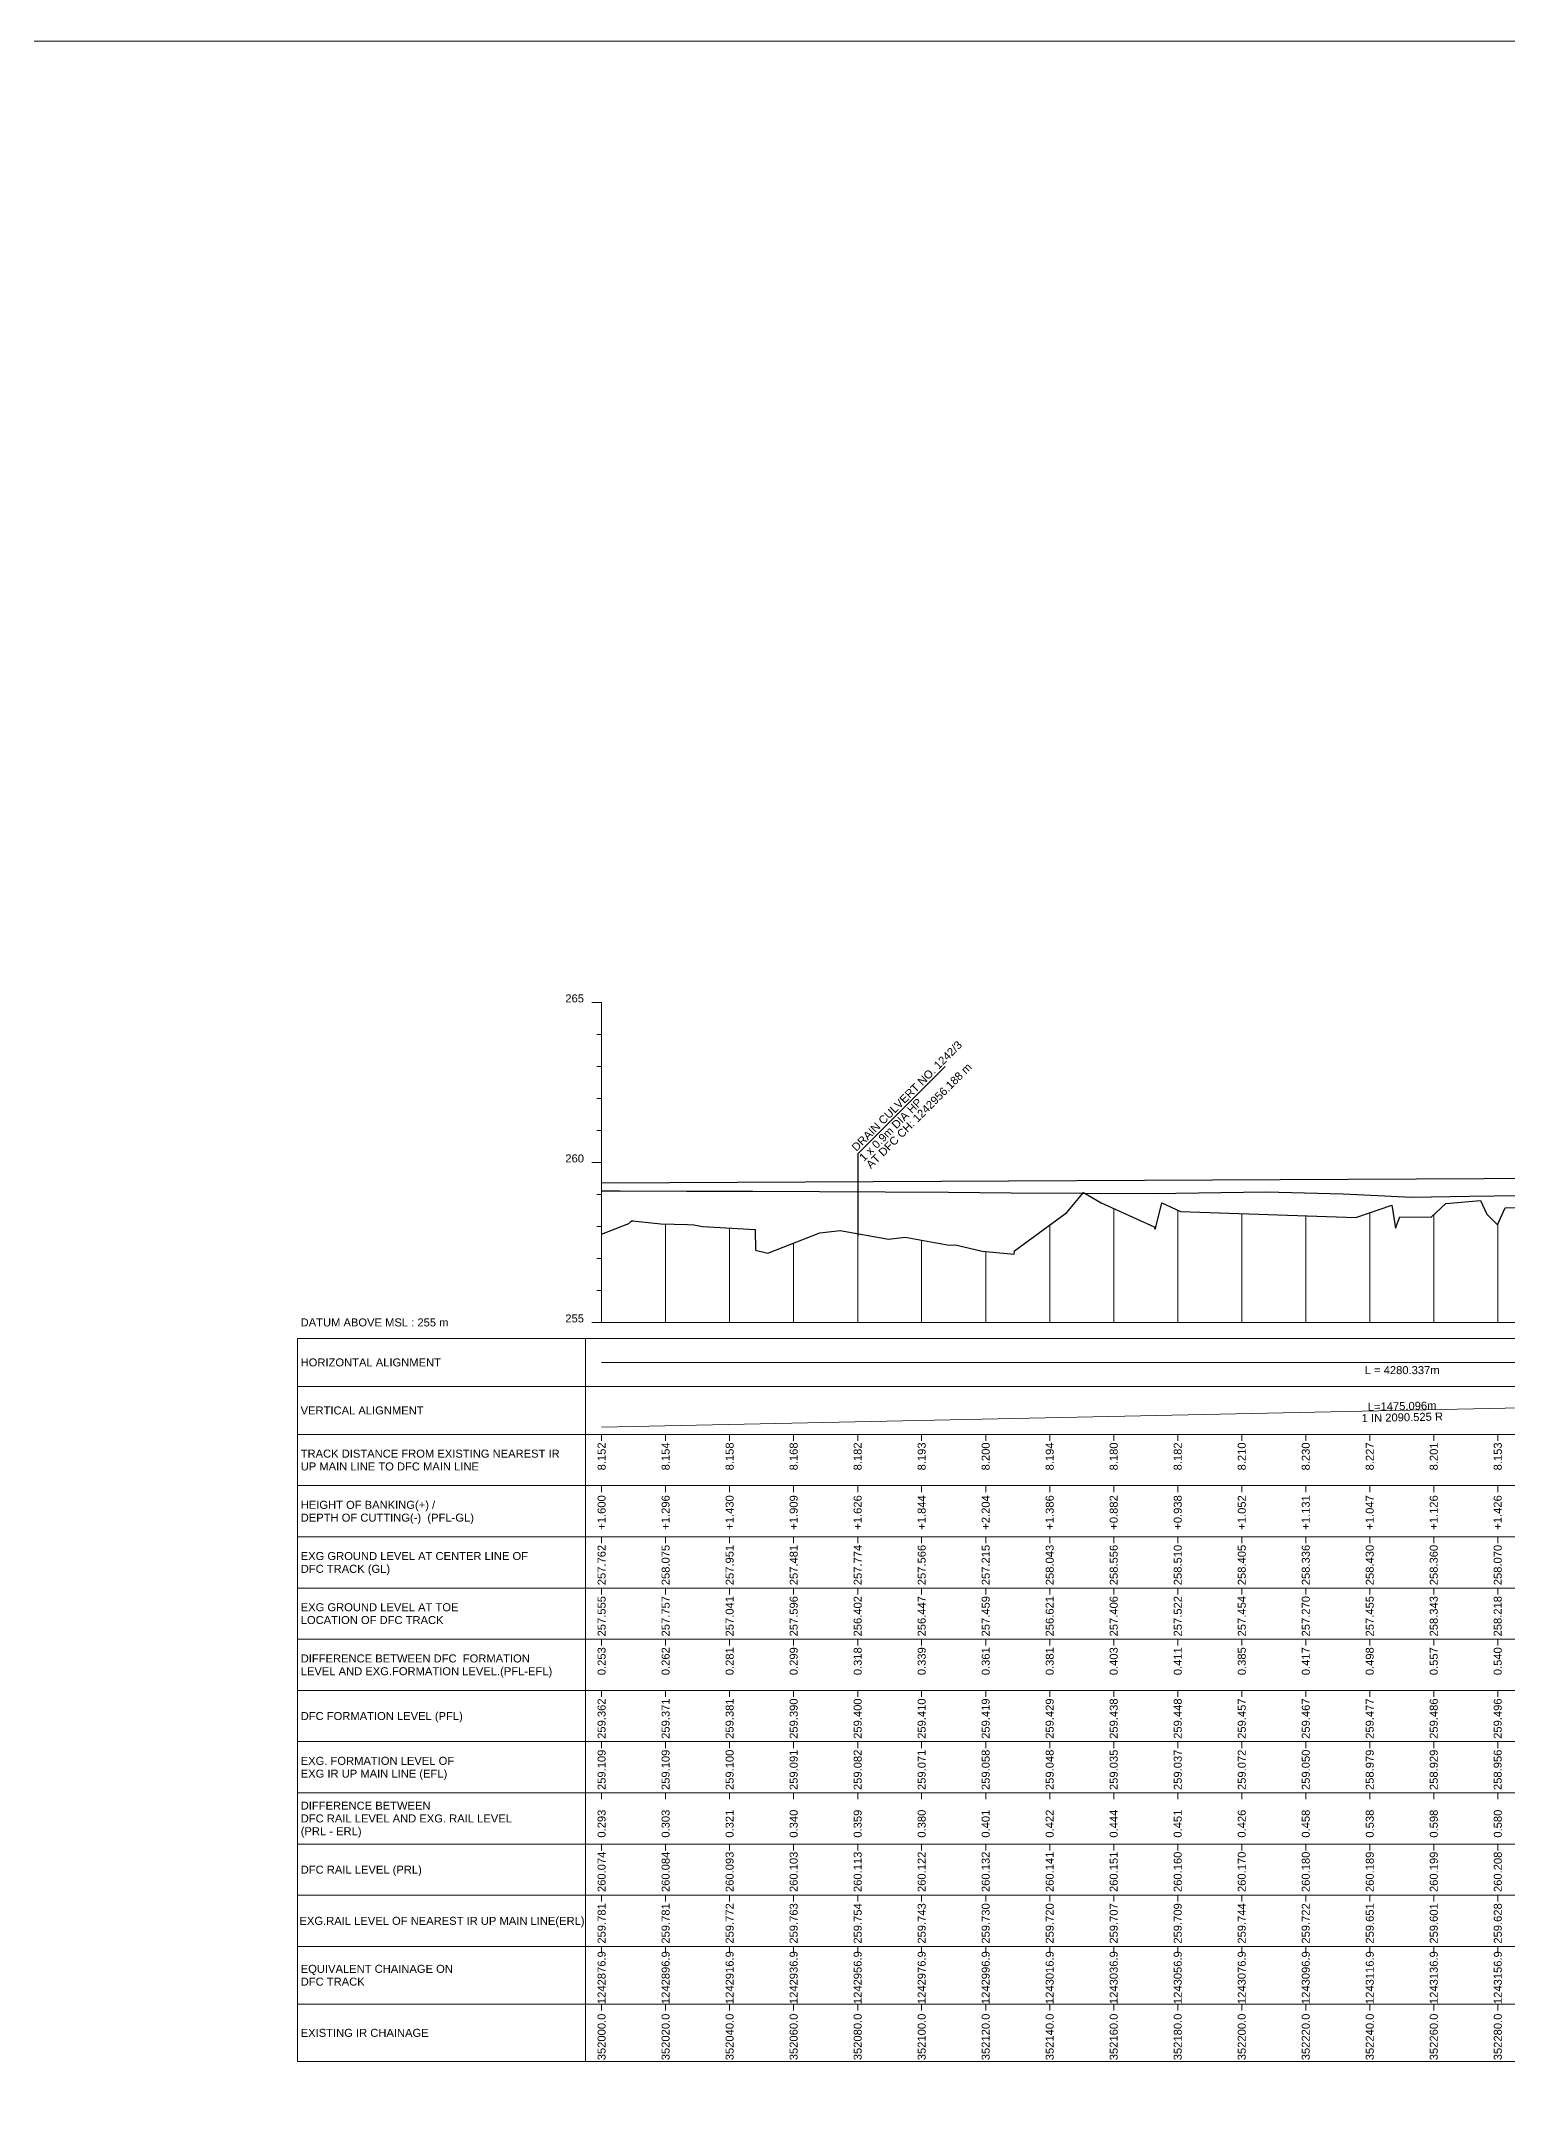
# Model space of a CAD drawing. Header units: metres. Extents: x 17822 to 25831, y -5762 to -4600.
# Drawn here: x 21825 to 22283, y -5243 to -4600 of the extents above; entities that cross this region are included whole.
import ezdxf
from ezdxf.enums import TextEntityAlignment as Align

# ---------------------------------------------------------------- set-up
doc = ezdxf.new("R2010")
doc.units = ezdxf.units.M
doc.header["$MEASUREMENT"] = 0
doc.layers.get('0').update_dxf_attribs({"lineweight": 0})
for name, color, linetype, lineweight in [('LS CUT FILL', 10, 'Continuous', 0), ('LS DATUM', 7, 'Continuous', 0), ('LS DATUM X', 7, 'Continuous', 0), ('LS DATUM Y', 7, 'Continuous', 0), ('LS DIFF. EXG.RL & PRO. RL', 10, 'Continuous', 0), ('LS DIFF. PFL & EFL', 10, 'Continuous', 0), ('LS EXG GL', 7, 'Continuous', 0), ('LS EXG IR CH', 7, 'Continuous', 0), ('LS EXG RL', 7, 'Continuous', 0), ('LS EXG. FL', 7, 'Continuous', 0), ('LS EXG. GL', 7, 'Continuous', 0), ('LS EXG. GL AT PRO. TOE', 7, 'Continuous', 0), ('LS EXG. IR CH', 7, 'Continuous', 0), ('LS EXG. RL', 7, 'Continuous', 0), ('LS FRAME', 7, 'Continuous', 0), ('LS HORIZONTAL ALIGNMENT', 10, 'Continuous', 0), ('LS PFL-EFL', 10, 'Continuous', 0), ('LS PRL-ERL', 10, 'Continuous', 0), ('LS PRO FL', 10, 'Continuous', 0), ('LS PRO. CUT & FILL', 10, 'Continuous', 0), ('LS PRO. DFCC CH', 10, 'Continuous', 0), ('LS PRO. FL', 10, 'Continuous', 0), ('LS PRO. RL', 10, 'Continuous', 0), ('LS PROFILE EXG FL', 7, 'Continuous', 25), ('LS PROFILE EXG GL', 7, 'Continuous', 30), ('LS PROFILE PRO FL', 1, 'Continuous', 30), ('LS TICKS', 7, 'Continuous', 0), ('LS TRACK CENTER', 10, 'Continuous', 0), ("LS TRACK CENTER's", 10, 'Continuous', 0), ('LS VERTICAL ALIGNMENT', 10, 'Continuous', 0), ('Profile Grid', 7, 'Continuous', 0)]:
    doc.layers.add(name, color=color, linetype=linetype, lineweight=lineweight)
doc.layers.add('LS DRAIN CULVERT', color=10, linetype='Continuous')
doc.styles.get("Standard").update_dxf_attribs({"font": 'arial.ttf'})
doc.styles.add('Style-Arial', font='arial.ttf')
doc.styles.add('StyleArial', font='arial.ttf')

msp = doc.modelspace()

# ---------------------------------------------------------------- linework, layer by layer
at = {"color": 3}
msp.add_lwpolyline([(25831.2, -4599.61), (17821.7, -4599.61), (17821.7, -5762.01), (25831.2, -5762.01)], close=True, dxfattribs=at)
at = {"layer": 'LS DATUM X', "color": 7, "linetype": 'Continuous', "lineweight": 0}
msp.add_line((22000, -5000), (22500.26, -5000), dxfattribs=at)
at = {"layer": 'LS DATUM Y', "color": 7, "linetype": 'Continuous', "lineweight": 0}
for p, q in [((21997, -4900), (22000, -4900)), ((21997, -4900), (22000, -4900)), ((22000, -5000), (22000, -4900)), ((21998.5, -4910), (22000, -4910)), ((21998.5, -4920), (22000, -4920)), ((21998.5, -4930), (22000, -4930)), ((21998.5, -4940), (22000, -4940)), ((21997, -4950), (22000, -4950)), ((21998.5, -4960), (22000, -4960)), ((21998.5, -4970), (22000, -4970)), ((21998.5, -4980), (22000, -4980)), ((21998.5, -4990), (22000, -4990)), ((21997, -5000), (22000, -5000))]:
    msp.add_line(p, q, dxfattribs=at)
at = {"layer": 'LS DRAIN CULVERT'}
msp.add_lwpolyline([(22107.34, -4919.99), (22080.01, -4947.32), (22080.01, -4973.03)], dxfattribs=at)
at = {"layer": 'LS FRAME'}
for points in [[(21995, -5231), (21905, -5231), (21905, -5005)], [(21905, -5005), (21995, -5005)], [(21995, -5020), (21905, -5020)], [(21995, -5035), (21905, -5035)], [(21995, -5051), (21905, -5051)], [(21905, -5051), (21995, -5051)], [(21995, -5067), (21905, -5067)], [(21905, -5067), (21995, -5067)], [(21995, -5083), (21905, -5083)], [(21905, -5083), (21995, -5083)], [(21995, -5099), (21905, -5099)], [(21995, -5115), (21905, -5115)], [(21905, -5115), (21995, -5115)], [(21995, -5131), (21905, -5131)], [(21905, -5131), (21995, -5131)], [(21995, -5147), (21905, -5147)], [(21905, -5147), (21995, -5147)], [(21995, -5163), (21905, -5163)], [(21905, -5163), (21995, -5163)], [(21995, -5179), (21905, -5179)], [(21995, -5195), (21905, -5195)], [(21995, -5213), (21905, -5213)]]:
    msp.add_lwpolyline(points, dxfattribs=at)
at = {"layer": 'LS FRAME', "flags": 128}
for points in [[(21995, -5020), (22505.26, -5020), (22505.26, -5005), (21995, -5005), (21995, -5020)], [(21995, -5035), (22505.26, -5035), (22505.26, -5020), (21995, -5020), (21995, -5035)], [(21995, -5051), (22505.26, -5051), (22505.26, -5035), (21995, -5035), (21995, -5051)], [(21995, -5067), (22505.26, -5067), (22505.26, -5051), (21995, -5051), (21995, -5067)], [(21995, -5083), (22505.26, -5083), (22505.26, -5067), (21995, -5067), (21995, -5083)], [(21995, -5099), (22505.26, -5099), (22505.26, -5083), (21995, -5083), (21995, -5099)], [(21995, -5115), (22505.26, -5115), (22505.26, -5099), (21995, -5099), (21995, -5115)], [(21995, -5131), (22505.26, -5131), (22505.26, -5115), (21995, -5115), (21995, -5131)], [(21995, -5147), (22505.26, -5147), (22505.26, -5131), (21995, -5131), (21995, -5147)], [(21995, -5163), (22505.26, -5163), (22505.26, -5147), (21995, -5147), (21995, -5163)], [(21995, -5179), (22505.26, -5179), (22505.26, -5163), (21995, -5163), (21995, -5179)], [(21995, -5195), (22505.26, -5195), (22505.26, -5179), (21995, -5179), (21995, -5195)], [(21995, -5213), (22505.26, -5213), (22505.26, -5195), (21995, -5195), (21995, -5213)], [(21995, -5231), (22505.26, -5231), (22505.26, -5213), (21995, -5213), (21995, -5231)]]:
    msp.add_lwpolyline(points, close=True, dxfattribs=at)
at = {"layer": 'LS HORIZONTAL ALIGNMENT', "flags": 128}
msp.add_lwpolyline([(22000, -5012.5), (22500.26, -5012.5)], dxfattribs=at)
at = {"layer": 'LS PROFILE EXG FL'}
msp.add_lwpolyline([(22000, -4958.91), (22005.83, -4958.85), (22026.64, -4958.94), (22047.22, -4959.03), (22068.04, -4959.12), (22088.65, -4959.23), (22108.39, -4959.34), (22127.94, -4959.47), (22150.29, -4959.57), (22172.47, -4959.76), (22207.55, -4959.15), (22231.74, -4959.83), (22253.19, -4960.81), (22271.13, -4960.56), (22309.73, -4960.02), (22349.75, -4960.47), (22369, -4959.84), (22387.63, -4959.3), (22406.63, -4959.34), (22425.2, -4959.38), (22452.03, -4959.13), (22474.21, -4958.95), (22491.98, -4959), (22500, -4959.02)], dxfattribs=at)
at = {"layer": 'LS PROFILE EXG GL', "flags": 128}
msp.add_lwpolyline([(22000, -4972.38), (22008.51, -4969.09), (22009.15, -4968.42), (22009.15, -4968.41), (22009.68, -4968.16), (22009.7, -4968.26), (22018.5, -4969.22), (22018.51, -4969.21), (22026.82, -4969.43), (22028.8, -4969.48), (22031.51, -4969.99), (22047.98, -4970.97), (22048.04, -4977.45), (22051.97, -4978.33), (22068.22, -4971.97), (22068.22, -4971.97), (22068.22, -4971.97), (22074.53, -4971.3), (22089.59, -4973.95), (22089.59, -4973.94), (22094.82, -4973.4), (22108.57, -4975.89), (22108.57, -4975.89), (22110.59, -4975.73), (22118.87, -4977.75), (22128.9, -4978.66), (22128.9, -4978.66), (22128.99, -4977.62), (22145.37, -4965.64), (22150.54, -4959.42), (22156.08, -4962.68), (22172.64, -4970.1), (22172.91, -4970.88), (22173.17, -4970.22), (22175.03, -4962.63), (22180.86, -4965.29), (22180.86, -4965.29), (22235.7, -4967.19), (22246.87, -4963.31), (22248.01, -4970.52), (22249.4, -4967.04), (22259.23, -4967.12), (22263.72, -4962.88), (22274.57, -4961.92), (22276.62, -4966.21), (22279.88, -4969.49), (22282.32, -4964.19), (22289.5, -4964.08)], dxfattribs=at)
at = {"layer": 'LS PROFILE PRO FL'}
msp.add_line((22000, -4956.38), (22500.26, -4953.99), dxfattribs=at)
at = {"layer": 'LS TICKS', "color": 7, "linetype": 'Continuous', "lineweight": 0, "flags": 128}
for points in [[(22000, -5037), (22000, -5035)], [(22020, -5037), (22020, -5035)], [(22040, -5037), (22040, -5035)], [(22060.01, -5037), (22060.01, -5035)], [(22080.01, -5037), (22080.01, -5035)], [(22100, -5037), (22100, -5035)], [(22120, -5037), (22120, -5035)], [(22140, -5037), (22140, -5035)], [(22160, -5037), (22160, -5035)], [(22180.01, -5037), (22180.01, -5035)], [(22200.01, -5037), (22200.01, -5035)], [(22220.01, -5037), (22220.01, -5035)], [(22239.99, -5037), (22239.99, -5035)], [(22259.99, -5037), (22259.99, -5035)], [(22279.97, -5037), (22279.97, -5035)], [(22000, -5053), (22000, -5051)], [(22020, -5053), (22020, -5051)], [(22040, -5053), (22040, -5051)], [(22060.01, -5053), (22060.01, -5051)], [(22080.01, -5053), (22080.01, -5051)], [(22100, -5053), (22100, -5051)], [(22120, -5053), (22120, -5051)], [(22140, -5053), (22140, -5051)], [(22160, -5053), (22160, -5051)], [(22180.01, -5053), (22180.01, -5051)], [(22200.01, -5053), (22200.01, -5051)], [(22220.01, -5053), (22220.01, -5051)], [(22239.99, -5053), (22239.99, -5051)], [(22259.99, -5053), (22259.99, -5051)], [(22279.97, -5053), (22279.97, -5051)], [(22000, -5069), (22000, -5067)], [(22020, -5069), (22020, -5067)], [(22040, -5069), (22040, -5067)], [(22060.01, -5069), (22060.01, -5067)], [(22080.01, -5069), (22080.01, -5067)], [(22100, -5069), (22100, -5067)], [(22120, -5069), (22120, -5067)], [(22140, -5069), (22140, -5067)], [(22160, -5069), (22160, -5067)], [(22180.01, -5069), (22180.01, -5067)], [(22200.01, -5069), (22200.01, -5067)], [(22220.01, -5069), (22220.01, -5067)], [(22239.99, -5069), (22239.99, -5067)], [(22259.99, -5069), (22259.99, -5067)], [(22279.97, -5069), (22279.97, -5067)], [(22000, -5085), (22000, -5083)], [(22020, -5085), (22020, -5083)], [(22040, -5085), (22040, -5083)], [(22060.01, -5085), (22060.01, -5083)], [(22080.01, -5085), (22080.01, -5083)], [(22100, -5085), (22100, -5083)], [(22120, -5085), (22120, -5083)], [(22140, -5085), (22140, -5083)], [(22160, -5085), (22160, -5083)], [(22180.01, -5085), (22180.01, -5083)], [(22200.01, -5085), (22200.01, -5083)], [(22220.01, -5085), (22220.01, -5083)], [(22239.99, -5085), (22239.99, -5083)], [(22259.99, -5085), (22259.99, -5083)], [(22279.97, -5085), (22279.97, -5083)], [(22000, -5101), (22000, -5099)], [(22020, -5101), (22020, -5099)], [(22040, -5101), (22040, -5099)], [(22060.01, -5101), (22060.01, -5099)], [(22080.01, -5101), (22080.01, -5099)], [(22100, -5101), (22100, -5099)], [(22120, -5101), (22120, -5099)], [(22140, -5101), (22140, -5099)], [(22160, -5101), (22160, -5099)], [(22180.01, -5101), (22180.01, -5099)], [(22200.01, -5101), (22200.01, -5099)], [(22220.01, -5101), (22220.01, -5099)], [(22239.99, -5101), (22239.99, -5099)], [(22259.99, -5101), (22259.99, -5099)], [(22279.97, -5101), (22279.97, -5099)], [(22000, -5117), (22000, -5115)], [(22020, -5117), (22020, -5115)], [(22040, -5117), (22040, -5115)], [(22060.01, -5117), (22060.01, -5115)], [(22080.01, -5117), (22080.01, -5115)], [(22100, -5117), (22100, -5115)], [(22120, -5117), (22120, -5115)], [(22140, -5117), (22140, -5115)], [(22160, -5117), (22160, -5115)], [(22180.01, -5117), (22180.01, -5115)], [(22200.01, -5117), (22200.01, -5115)], [(22220.01, -5117), (22220.01, -5115)], [(22239.99, -5117), (22239.99, -5115)], [(22259.99, -5117), (22259.99, -5115)], [(22279.97, -5117), (22279.97, -5115)], [(22000, -5133), (22000, -5131)], [(22020, -5133), (22020, -5131)], [(22040, -5133), (22040, -5131)], [(22060.01, -5133), (22060.01, -5131)], [(22080.01, -5133), (22080.01, -5131)], [(22100, -5133), (22100, -5131)], [(22120, -5133), (22120, -5131)], [(22140, -5133), (22140, -5131)], [(22160, -5133), (22160, -5131)], [(22180.01, -5133), (22180.01, -5131)], [(22200.01, -5133), (22200.01, -5131)], [(22220.01, -5133), (22220.01, -5131)], [(22239.99, -5133), (22239.99, -5131)], [(22259.99, -5133), (22259.99, -5131)], [(22279.97, -5133), (22279.97, -5131)], [(22000, -5149), (22000, -5147)], [(22020, -5149), (22020, -5147)], [(22040, -5149), (22040, -5147)], [(22060.01, -5149), (22060.01, -5147)], [(22080.01, -5149), (22080.01, -5147)], [(22100, -5149), (22100, -5147)], [(22120, -5149), (22120, -5147)], [(22140, -5149), (22140, -5147)], [(22160, -5149), (22160, -5147)], [(22180.01, -5149), (22180.01, -5147)], [(22200.01, -5149), (22200.01, -5147)], [(22220.01, -5149), (22220.01, -5147)], [(22239.99, -5149), (22239.99, -5147)], [(22259.99, -5149), (22259.99, -5147)], [(22279.97, -5149), (22279.97, -5147)], [(22000, -5165), (22000, -5163)], [(22020, -5165), (22020, -5163)], [(22040, -5165), (22040, -5163)], [(22060.01, -5165), (22060.01, -5163)], [(22080.01, -5165), (22080.01, -5163)], [(22100, -5165), (22100, -5163)], [(22120, -5165), (22120, -5163)], [(22140, -5165), (22140, -5163)], [(22160, -5165), (22160, -5163)], [(22180.01, -5165), (22180.01, -5163)], [(22200.01, -5165), (22200.01, -5163)], [(22220.01, -5165), (22220.01, -5163)], [(22239.99, -5165), (22239.99, -5163)], [(22259.99, -5165), (22259.99, -5163)], [(22279.97, -5165), (22279.97, -5163)], [(22000, -5181), (22000, -5179)], [(22020, -5181), (22020, -5179)], [(22040, -5181), (22040, -5179)], [(22060.01, -5181), (22060.01, -5179)], [(22080.01, -5181), (22080.01, -5179)], [(22100, -5181), (22100, -5179)], [(22120, -5181), (22120, -5179)], [(22140, -5181), (22140, -5179)], [(22160, -5181), (22160, -5179)], [(22180.01, -5181), (22180.01, -5179)], [(22200.01, -5181), (22200.01, -5179)], [(22220.01, -5181), (22220.01, -5179)], [(22239.99, -5181), (22239.99, -5179)], [(22259.99, -5181), (22259.99, -5179)], [(22279.97, -5181), (22279.97, -5179)], [(22000, -5197), (22000, -5195)], [(22020, -5197), (22020, -5195)], [(22040, -5197), (22040, -5195)], [(22060.01, -5197), (22060.01, -5195)], [(22080.01, -5197), (22080.01, -5195)], [(22100, -5197), (22100, -5195)], [(22120, -5197), (22120, -5195)], [(22140, -5197), (22140, -5195)], [(22160, -5197), (22160, -5195)], [(22180.01, -5197), (22180.01, -5195)], [(22200.01, -5197), (22200.01, -5195)], [(22220.01, -5197), (22220.01, -5195)], [(22239.99, -5197), (22239.99, -5195)], [(22259.99, -5197), (22259.99, -5195)], [(22279.97, -5197), (22279.97, -5195)], [(22000, -5215), (22000, -5213)], [(22020, -5215), (22020, -5213)], [(22040, -5215), (22040, -5213)], [(22060.01, -5215), (22060.01, -5213)], [(22080.01, -5215), (22080.01, -5213)], [(22100, -5215), (22100, -5213)], [(22120, -5215), (22120, -5213)], [(22140, -5215), (22140, -5213)], [(22160, -5215), (22160, -5213)], [(22180.01, -5215), (22180.01, -5213)], [(22200.01, -5215), (22200.01, -5213)], [(22220.01, -5215), (22220.01, -5213)], [(22239.99, -5215), (22239.99, -5213)], [(22259.99, -5215), (22259.99, -5213)], [(22279.97, -5215), (22279.97, -5213)]]:
    msp.add_lwpolyline(points, dxfattribs=at)
at = {"layer": 'LS VERTICAL ALIGNMENT', "flags": 128}
msp.add_lwpolyline([(22000, -5032.75), (22500.26, -5022.25)], dxfattribs=at)
at = {"layer": 'Profile Grid', "linetype": 'Continuous', "lineweight": 0, "flags": 128}
for points in [[(22020, -5000), (22020, -4969.25)], [(22140, -5000), (22140, -4969.57)], [(22160, -5000), (22160, -4964.44)], [(22180.01, -5000), (22180.01, -4964.9)], [(22200.01, -5000), (22200.01, -4965.95)], [(22220.01, -5000), (22220.01, -4966.64)], [(22239.99, -5000), (22239.99, -4965.7)], [(22259.99, -5000), (22259.99, -4966.4)], [(22279.97, -5000), (22279.97, -4969.3)], [(22000, -5000), (22000, -4972.38)], [(22040, -5000), (22040, -4970.49)], [(22060.01, -5000), (22060.01, -4975.19)], [(22080.01, -5000), (22080.01, -4972.26)], [(22100, -5000), (22100, -4974.34)], [(22120, -5000), (22120, -4977.85)]]:
    msp.add_lwpolyline(points, dxfattribs=at)

# ---------------------------------------------------------------- texts
at = {"layer": 'LS CUT FILL', "style": 'Style-Arial'}
for s, p in [('+1.600', (22000, -5054)), ('+1.296', (22020, -5054)), ('+1.430', (22040, -5054)), ('+1.909', (22060.01, -5054)), ('+1.626', (22080.01, -5054)), ('+1.844', (22100, -5054)), ('+2.204', (22120, -5054)), ('+1.386', (22140, -5054)), ('+0.882', (22160, -5054)), ('+0.938', (22180.01, -5054)), ('+1.052', (22200.01, -5054)), ('+1.131', (22220.01, -5054)), ('+1.047', (22239.99, -5054)), ('+1.126', (22259.99, -5054)), ('+1.426', (22279.97, -5054))]:
    msp.add_text(s, height=2.5, rotation=90, dxfattribs=at).set_placement(p, align=Align.MIDDLE_RIGHT)
at = {"layer": 'LS DATUM', "color": 7, "style": 'StyleArial'}
msp.add_text('DATUM ABOVE MSL : 255 m', height=2.5, rotation=0.00003, dxfattribs=at).set_placement((21905.97, -5000), align=Align.MIDDLE_LEFT)
at = {"layer": 'LS DATUM Y', "color": 7, "lineweight": 0, "style": 'Style-Arial'}
for s, p in [('265', (21994.5, -4900)), ('265', (21994.5, -4900)), ('260', (21994.5, -4950)), ('255', (21994.5, -5000))]:
    msp.add_text(s, height=2.5, dxfattribs=at).set_placement(p, align=Align.RIGHT)
at = {"layer": 'LS DIFF. EXG.RL & PRO. RL', "color": 10, "style": 'StyleArial'}
for s, p in [('DIFFERENCE BETWEEN ', (21906, -5151)), ('DFC RAIL LEVEL AND EXG. RAIL LEVEL ', (21906, -5155)), ('(PRL - ERL)', (21906, -5159))]:
    msp.add_text(s, height=2.5, rotation=0.00003, dxfattribs=at).set_placement(p, align=Align.MIDDLE_LEFT)
at = {"layer": 'LS DIFF. PFL & EFL', "color": 10, "style": 'StyleArial'}
for s, p in [('DIFFERENCE BETWEEN DFC  FORMATION ', (21906, -5105)), ('LEVEL AND EXG.FORMATION LEVEL.(PFL-EFL)', (21906, -5109))]:
    msp.add_text(s, height=2.5, rotation=0.00003, dxfattribs=at).set_placement(p, align=Align.MIDDLE_LEFT)
at = {"layer": 'LS DRAIN CULVERT'}
for s, p in [('DRAIN CULVERT NO. 1242/3', (22079.62, -4946.71)), ('AT DFC CH: 1242956.188 m', (22084.17, -4952.15)), ('1 x 0.9m DIA HP', (22081.97, -4949.86))]:
    msp.add_text(s, height=2.5, rotation=44.95988, dxfattribs=at).set_placement(p)
at = {"layer": 'LS EXG GL', "style": 'Style-Arial'}
for s, p in [('257.762', (22000, -5069.5)), ('258.075', (22020, -5069.5)), ('257.951', (22040, -5069.5)), ('257.481', (22060.01, -5069.5)), ('257.774', (22080.01, -5069.5)), ('257.566', (22100, -5069.5)), ('257.215', (22120, -5069.5)), ('258.043', (22140, -5069.5)), ('258.556', (22160, -5069.5)), ('258.510', (22180.01, -5069.5)), ('258.405', (22200.01, -5069.5)), ('258.336', (22220.01, -5069.5)), ('258.430', (22239.99, -5069.5)), ('258.360', (22259.99, -5069.5)), ('258.070', (22279.97, -5069.5))]:
    msp.add_text(s, height=2.5, rotation=90, dxfattribs=at).set_placement(p, align=Align.MIDDLE_RIGHT)
at = {"layer": 'LS EXG IR CH', "style": 'Style-Arial'}
for s, p in [('352000.0', (22000, -5216)), ('352020.0', (22020, -5216)), ('352040.0', (22040, -5216)), ('352060.0', (22060, -5216)), ('352080.0', (22080, -5216)), ('352100.0', (22100, -5216)), ('352120.0', (22120, -5216)), ('352140.0', (22140, -5216)), ('352160.0', (22160, -5216)), ('352180.0', (22180, -5216)), ('352200.0', (22200, -5216)), ('352220.0', (22220, -5216)), ('352240.0', (22240, -5216)), ('352260.0', (22260, -5216)), ('352280.0', (22280, -5216))]:
    msp.add_text(s, height=2.5, rotation=90, dxfattribs=at).set_placement(p, align=Align.MIDDLE_RIGHT)
at = {"layer": 'LS EXG RL', "style": 'Style-Arial'}
for s, p in [('259.781', (22000, -5181.5)), ('259.781', (22020, -5181.5)), ('259.772', (22040, -5181.5)), ('259.763', (22060, -5181.5)), ('259.754', (22080, -5181.5)), ('259.743', (22100, -5181.5)), ('259.730', (22120, -5181.5)), ('259.720', (22140, -5181.5)), ('259.707', (22160, -5181.5)), ('259.709', (22180, -5181.5)), ('259.744', (22200, -5181.5)), ('259.722', (22220, -5181.5)), ('259.651', (22240, -5181.5)), ('259.601', (22260, -5181.5)), ('259.628', (22280, -5181.5))]:
    msp.add_text(s, height=2.5, rotation=90, dxfattribs=at).set_placement(p, align=Align.MIDDLE_RIGHT)
at = {"layer": 'LS EXG. FL', "style": 'StyleArial'}
for s, p in [('EXG. FORMATION LEVEL OF', (21906, -5137)), ('EXG IR UP MAIN LINE (EFL)', (21906, -5141))]:
    msp.add_text(s, height=2.5, rotation=0.00003, dxfattribs=at).set_placement(p, align=Align.MIDDLE_LEFT)
at = {"layer": 'LS EXG. FL'}
for s, p in [('259.109', (22000, -5133.5)), ('259.109', (22020, -5133.5)), ('259.100', (22040, -5133.5)), ('259.091', (22060.01, -5133.5)), ('259.082', (22080.01, -5133.5)), ('259.071', (22100, -5133.5)), ('259.058', (22120, -5133.5)), ('259.048', (22140, -5133.5)), ('259.035', (22160, -5133.5)), ('259.037', (22180.01, -5133.5)), ('259.072', (22200.01, -5133.5)), ('259.050', (22220.01, -5133.5)), ('258.979', (22239.99, -5133.5)), ('258.929', (22259.99, -5133.5)), ('258.956', (22279.97, -5133.5))]:
    msp.add_text(s, height=2.5, rotation=90, dxfattribs=at).set_placement(p, align=Align.MIDDLE_RIGHT)
at = {"layer": 'LS EXG. GL', "color": 7, "style": 'StyleArial'}
for s, p in [('EXG GROUND LEVEL AT CENTER LINE OF ', (21906, -5073)), ('DFC TRACK (GL)', (21906, -5077))]:
    msp.add_text(s, height=2.5, rotation=0.00003, dxfattribs=at).set_placement(p, align=Align.MIDDLE_LEFT)
at = {"layer": 'LS EXG. GL AT PRO. TOE'}
for s, p in [('257.555', (22000, -5085.5)), ('257.757', (22020, -5085.5)), ('257.041', (22040, -5085.5)), ('257.596', (22060.01, -5085.5)), ('256.402', (22080.01, -5085.5)), ('256.447', (22100, -5085.5)), ('257.459', (22120, -5085.5)), ('256.621', (22140, -5085.5)), ('257.406', (22160, -5085.5)), ('257.522', (22180.01, -5085.5)), ('257.454', (22200.01, -5085.5)), ('257.270', (22220.01, -5085.5)), ('257.455', (22239.99, -5085.5)), ('258.343', (22259.99, -5085.5)), ('258.218', (22279.97, -5085.5))]:
    msp.add_text(s, height=2.5, rotation=90, dxfattribs=at).set_placement(p, align=Align.MIDDLE_RIGHT)
at = {"layer": 'LS EXG. GL AT PRO. TOE', "color": 7, "style": 'StyleArial'}
for s, p in [('EXG GROUND LEVEL AT TOE', (21906, -5089)), ('LOCATION OF DFC TRACK', (21906, -5093))]:
    msp.add_text(s, height=2.5, rotation=0.00003, dxfattribs=at).set_placement(p, align=Align.MIDDLE_LEFT)
at = {"layer": 'LS EXG. IR CH', "style": 'StyleArial'}
msp.add_text('EXISTING IR CHAINAGE', height=2.5, rotation=0.00003, dxfattribs=at).set_placement((21906, -5222), align=Align.MIDDLE_LEFT)
at = {"layer": 'LS EXG. RL', "style": 'StyleArial'}
msp.add_text('EXG.RAIL LEVEL OF NEAREST IR UP MAIN LINE(ERL)', height=2.5, rotation=0.00003, dxfattribs=at).set_placement((21905.61, -5187), align=Align.MIDDLE_LEFT)
at = {"layer": 'LS HORIZONTAL ALIGNMENT', "style": 'StyleArial'}
msp.add_text('HORIZONTAL ALIGNMENT', height=2.5, rotation=0.00003, dxfattribs=at).set_placement((21905.97, -5012.5), align=Align.MIDDLE_LEFT)
at = {"layer": 'LS HORIZONTAL ALIGNMENT', "insert": (22250.13, -5014.92), "char_height": 2.5, "attachment_point": 5, "line_spacing_factor": 0.6, "style": 'Style-Arial'}
msp.add_mtext('{\\C1;L = 4280.337m}', dxfattribs=at)
at = {"layer": 'LS PFL-EFL'}
for s, p in [('0.253', (22000, -5101.5)), ('0.262', (22020, -5101.5)), ('0.281', (22040, -5101.5)), ('0.299', (22060.01, -5101.5)), ('0.318', (22080.01, -5101.5)), ('0.339', (22100, -5101.5)), ('0.361', (22120, -5101.5)), ('0.381', (22140, -5101.5)), ('0.403', (22160, -5101.5)), ('0.411', (22180.01, -5101.5)), ('0.385', (22200.01, -5101.5)), ('0.417', (22220.01, -5101.5)), ('0.498', (22239.99, -5101.5)), ('0.557', (22259.99, -5101.5)), ('0.540', (22279.97, -5101.5))]:
    msp.add_text(s, height=2.5, rotation=90, dxfattribs=at).set_placement(p, align=Align.MIDDLE_RIGHT)
at = {"layer": 'LS PRL-ERL'}
for s, p in [('0.293', (22001.25, -5161)), ('0.303', (22021.25, -5161)), ('0.321', (22041.25, -5161)), ('0.340', (22061.25, -5161)), ('0.359', (22081.25, -5161)), ('0.380', (22101.25, -5161)), ('0.401', (22121.25, -5161)), ('0.422', (22141.25, -5161)), ('0.444', (22161.25, -5161)), ('0.451', (22181.25, -5161)), ('0.426', (22201.25, -5161)), ('0.458', (22221.25, -5161)), ('0.538', (22241.25, -5161)), ('0.598', (22261.25, -5161)), ('0.580', (22281.25, -5161))]:
    msp.add_text(s, height=2.5, rotation=90, dxfattribs=at).set_placement(p)
at = {"layer": 'LS PRO FL', "style": 'Style-Arial'}
for s, p in [('259.362', (22000, -5117.5)), ('259.371', (22020, -5117.5)), ('259.381', (22040, -5117.5)), ('259.390', (22060.01, -5117.5)), ('259.400', (22080.01, -5117.5)), ('259.410', (22100, -5117.5)), ('259.419', (22120, -5117.5)), ('259.429', (22140, -5117.5)), ('259.438', (22160, -5117.5)), ('259.448', (22180.01, -5117.5)), ('259.457', (22200.01, -5117.5)), ('259.467', (22220.01, -5117.5)), ('259.477', (22239.99, -5117.5)), ('259.486', (22259.99, -5117.5)), ('259.496', (22279.97, -5117.5))]:
    msp.add_text(s, height=2.5, rotation=90, dxfattribs=at).set_placement(p, align=Align.MIDDLE_RIGHT)
at = {"layer": 'LS PRO. CUT & FILL', "color": 10, "style": 'StyleArial'}
for s, p in [('HEIGHT OF BANKING(+) /', (21906, -5057)), ('DEPTH OF CUTTING(-)  (PFL-GL)', (21906, -5061))]:
    msp.add_text(s, height=2.5, rotation=0.00003, dxfattribs=at).set_placement(p, align=Align.MIDDLE_LEFT)
at = {"layer": 'LS PRO. DFCC CH', "color": 10, "style": 'Style-Arial'}
for s, p in [('EQUIVALENT CHAINAGE ON ', (21906, -5202)), ('DFC TRACK', (21906, -5206))]:
    msp.add_text(s, height=2.5, rotation=0.00003, dxfattribs=at).set_placement(p, align=Align.MIDDLE_LEFT)
at = {"layer": 'LS PRO. DFCC CH'}
for s, p in [('1242876.9', (22001.25, -5213)), ('1242896.9', (22021.25, -5213)), ('1242916.9', (22041.25, -5213)), ('1242936.9', (22061.25, -5213)), ('1242956.9', (22081.25, -5213)), ('1242976.9', (22101.25, -5213)), ('1242996.9', (22121.25, -5213)), ('1243016.9', (22141.25, -5213)), ('1243036.9', (22161.25, -5213)), ('1243056.9', (22181.25, -5213)), ('1243076.9', (22201.25, -5213)), ('1243096.9', (22221.25, -5213)), ('1243116.9', (22241.25, -5213)), ('1243136.9', (22261.25, -5213)), ('1243156.9', (22281.25, -5213))]:
    msp.add_text(s, height=2.5, rotation=90, dxfattribs=at).set_placement(p)
at = {"layer": 'LS PRO. FL', "color": 10, "style": 'StyleArial'}
msp.add_text('DFC FORMATION LEVEL (PFL) ', height=2.5, rotation=0.00003, dxfattribs=at).set_placement((21906, -5123), align=Align.MIDDLE_LEFT)
at = {"layer": 'LS PRO. RL', "color": 10, "style": 'StyleArial'}
msp.add_text('DFC RAIL LEVEL (PRL)', height=2.5, rotation=0.00003, dxfattribs=at).set_placement((21906, -5171), align=Align.MIDDLE_LEFT)
at = {"layer": 'LS PRO. RL'}
for s, p in [('260.074', (22001.25, -5178)), ('260.084', (22021.25, -5178)), ('260.093', (22041.25, -5178)), ('260.103', (22061.25, -5178)), ('260.113', (22081.25, -5178)), ('260.122', (22101.25, -5178)), ('260.132', (22121.25, -5178)), ('260.141', (22141.25, -5178)), ('260.151', (22161.25, -5178)), ('260.160', (22181.25, -5178)), ('260.170', (22201.25, -5178)), ('260.180', (22221.25, -5178)), ('260.189', (22241.25, -5178)), ('260.199', (22261.25, -5178)), ('260.208', (22281.25, -5178))]:
    msp.add_text(s, height=2.5, rotation=90, dxfattribs=at).set_placement(p)
at = {"layer": 'LS TRACK CENTER', "style": 'Style-Arial'}
for s, p in [('8.152', (22000, -5037.5)), ('8.154', (22020, -5037.5)), ('8.158', (22040, -5037.5)), ('8.168', (22060, -5037.5)), ('8.182', (22080, -5037.5)), ('8.193', (22100, -5037.5)), ('8.200', (22120, -5037.5)), ('8.194', (22140, -5037.5)), ('8.180', (22160, -5037.5)), ('8.182', (22180, -5037.5)), ('8.210', (22200, -5037.5)), ('8.230', (22220, -5037.5)), ('8.227', (22240, -5037.5)), ('8.201', (22260, -5037.5)), ('8.153', (22280, -5037.5))]:
    msp.add_text(s, height=2.5, rotation=90, dxfattribs=at).set_placement(p, align=Align.MIDDLE_RIGHT)
at = {"layer": "LS TRACK CENTER's", "color": 10, "style": 'StyleArial'}
for s, p in [('TRACK DISTANCE FROM EXISTING NEAREST IR ', (21906, -5041)), ('UP MAIN LINE TO DFC MAIN LINE', (21906, -5045))]:
    msp.add_text(s, height=2.5, rotation=0.00003, dxfattribs=at).set_placement(p, align=Align.MIDDLE_LEFT)
at = {"layer": 'LS VERTICAL ALIGNMENT', "style": 'StyleArial'}
msp.add_text('VERTICAL ALIGNMENT', height=2.5, rotation=0.00003, dxfattribs=at).set_placement((21905.97, -5027.5), align=Align.MIDDLE_LEFT)
at = {"layer": 'LS VERTICAL ALIGNMENT', "insert": (22250.14, -5027.92), "char_height": 2.5, "attachment_point": 5, "rotation": 1.2024, "line_spacing_factor": 0.84, "style": 'Style-Arial'}
msp.add_mtext('L=1475.096m\\P1 IN 2090.525 R', dxfattribs=at)

doc.saveas('drawing.dxf')
